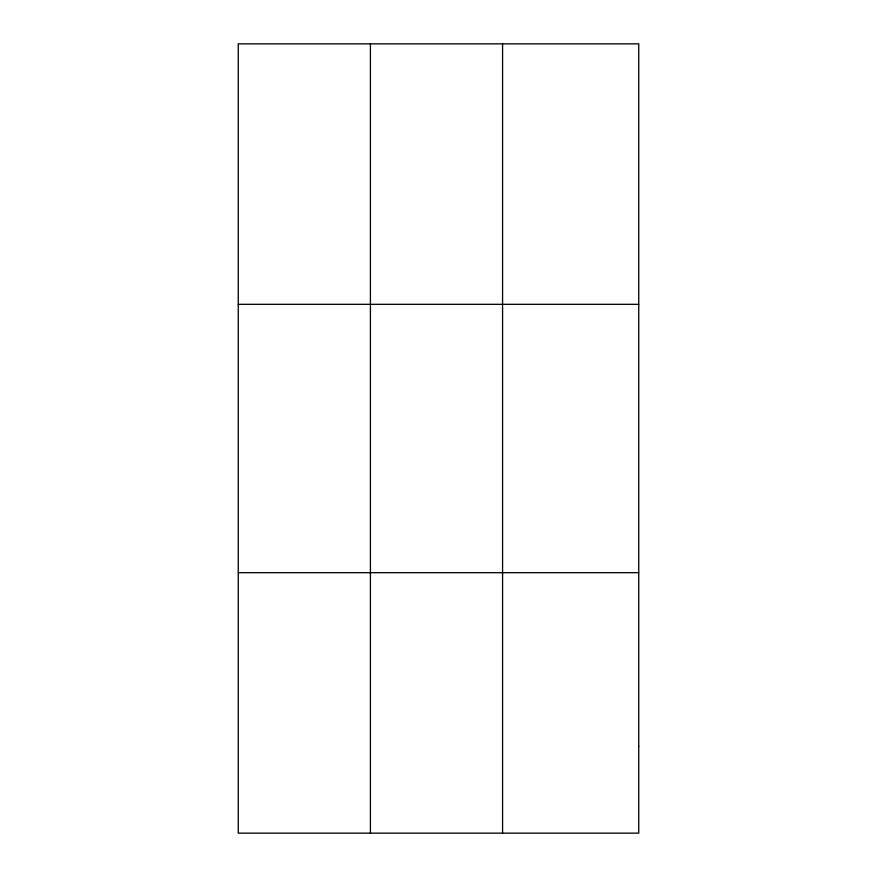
<?xml version="1.0" encoding="UTF-8"?>
<svg xmlns="http://www.w3.org/2000/svg" width="877" height="877" viewBox="0 0 877 877"><rect width="100%" height="100%" fill="white"/><g stroke="black" fill="none" stroke-linecap="round" stroke-linejoin="round"><path stroke-width="1.32" d="M370.423 43.85L370.423 833.15M502.576 43.85L502.576 833.15M238.259 304.319L638.741 304.319M238.259 572.681L638.741 572.681M638.741 746.327L638.741 833.15L238.259 833.15L238.259 43.85L638.741 43.85L638.741 746.327"/></g></svg>
